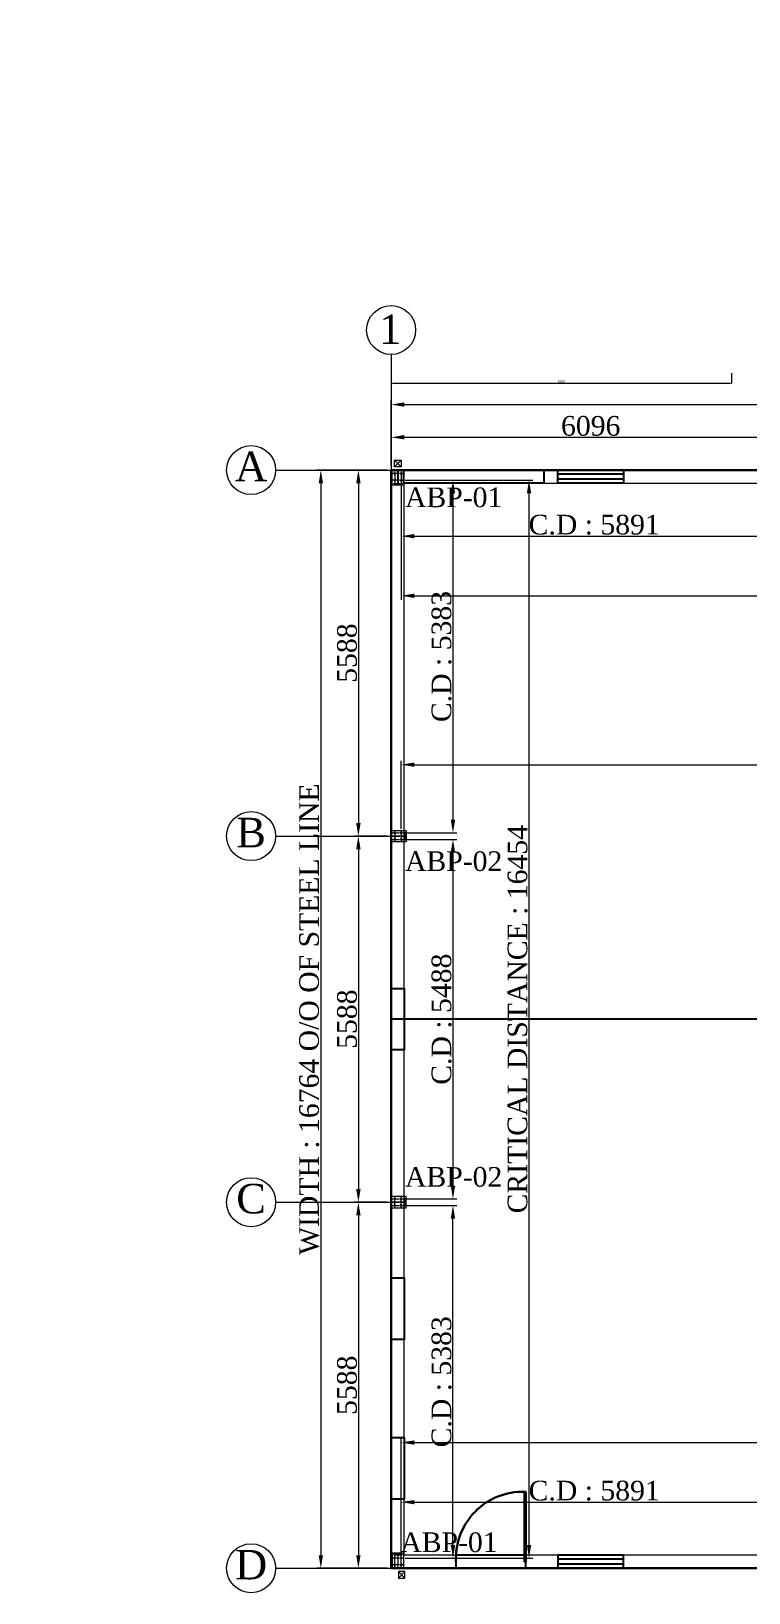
# Model space of a CAD drawing. Header units: millimetres. Extents: x 0 to 2669304, y -3314102 to 0.
# Drawn here: x 2245506 to 2256462, y -3121209 to -3097373 of the extents above; entities that cross this region are included whole.
import ezdxf
from ezdxf import colors
from ezdxf.entities.mleader import LeaderData, LeaderLine
from ezdxf.math import Vec2, Vec3

# ---------------------------------------------------------------- set-up
doc = ezdxf.new("R2010")
doc.units = ezdxf.units.MM
doc.header["$LTSCALE"] = 0.4
doc.header["$MEASUREMENT"] = 0
doc.header["$PDMODE"] = 34
doc.linetypes.add('CENTER', pattern=[2, 1.25, -0.25, 0.25, -0.25])
doc.linetypes.add('DASHED', pattern=[0.75, 0.5, -0.25])
for name, color, linetype, lineweight in [('COLUMN', 92, 'Continuous', 20), ('Dash', 30, 'DASHED', 20), ('Dim1', 147, 'Continuous', 20), ('EAVE GUTTER', 37, 'Continuous', 20), ('Grid', 202, 'CENTER', 18), ('Outer Line', 1, 'Continuous', 30), ('TEXT', 7, 'Continuous', 13), ('Text Small', 7, 'Continuous', 0)]:
    doc.layers.add(name, color=color, linetype=linetype, lineweight=lineweight)
doc.layers.add('RIDGE LINE', color=106, linetype='Continuous')
doc.layers.add('Thin', color=6, linetype='Continuous')
doc.styles.get("Standard").update_dxf_attribs({"font": 'ARIALN.TTF'})
doc.styles.add('style2', font='ARIALN.TTF')
doc.styles.add('TNROMAN', font='times.ttf')
doc.dimstyles.new('H.M.A', dxfattribs={"dimtxt": 37.0005, "dimasz": 20, "dimexe": 8, "dimexo": 10, "dimgap": 5, "dimtad": 3, "dimdec": 0, "dimrnd": 1, "dimzin": 0, "dimdsep": 46, "dimtxsty": 'style2', "dimcen": 0.09, "dimclrd": 152, "dimclre": 152, "dimclrt": 1, "dimadec": 0, "dimazin": 0, "dimtfac": 1, "dimtdec": 0, "dimtix": 1, "dimtmove": 1, "dimatfit": 3, "dimfxl": 0, "dimtolj": 1, "dimtzin": 0, "dimlwd": 5, "dimlwe": 5, "dimarcsym": 0})

# ---------------------------------------------------------------- blocks, each defined once
blk = doc.blocks.new('*D1102')
at = {"layer": 'Defpoints', "color": 0, "linetype": 'ByBlock'}
for p in [(2257097, -3103572), (2251001, -3104072), (2257097, -3104072)]:
    blk.add_point(p, dxfattribs=at)
at = {"layer": 'Dim1', "color": 152, "linetype": 'ByBlock', "lineweight": 5}
for p, q in [((2251001, -3104012), (2251001, -3103512)), ((2257097, -3104012), (2257097, -3103512))]:
    blk.add_line(p, q, dxfattribs=at)
at = {"layer": 'Dim1', "color": 152, "lineweight": 5}
blk.add_line((2251201, -3103572), (2256897, -3103572), dxfattribs=at)
at = {"layer": 'Dim1', "color": 152, "linetype": 'ByBlock'}
for points in [[(2251201, -3103538), (2251201, -3103605), (2251001, -3103572)], [(2256897, -3103538), (2256897, -3103605), (2257097, -3103572)]]:
    blk.add_solid(points, dxfattribs=at)
at = {"layer": 'Dim1', "color": 1, "linetype": 'ByBlock', "insert": (2254049, -3103399), "char_height": 300, "attachment_point": 5, "style": 'TNROMAN'}
blk.add_mtext('\\A1;6096', dxfattribs=at)
blk = doc.blocks.new('*D1084')
at = {"layer": 'Defpoints', "color": 0, "linetype": 'ByBlock'}
for p in [(2275385, -3103072), (2251001, -3103572), (2275385, -3103572)]:
    blk.add_point(p, dxfattribs=at)
at = {"layer": 'Dim1', "color": 152, "linetype": 'ByBlock', "lineweight": 5}
for p, q in [((2251001, -3103512), (2251001, -3103012)), ((2275385, -3103512), (2275385, -3103012))]:
    blk.add_line(p, q, dxfattribs=at)
at = {"layer": 'Dim1', "color": 152, "lineweight": 5}
blk.add_line((2251201, -3103072), (2275185, -3103072), dxfattribs=at)
at = {"layer": 'Dim1', "color": 152, "linetype": 'ByBlock'}
for points in [[(2251201, -3103038), (2251201, -3103105), (2251001, -3103072)], [(2275185, -3103038), (2275185, -3103105), (2275385, -3103072)]]:
    blk.add_solid(points, dxfattribs=at)
at = {"layer": 'Dim1', "color": 1, "linetype": 'ByBlock', "insert": (2263193, -3102894), "char_height": 300, "attachment_point": 5, "style": 'TNROMAN'}
blk.add_mtext('\\A1;LENGTH : 24384 O/O OF STEEL LINE', dxfattribs=at)
blk = doc.blocks.new('A$C2998320C')
at = {"layer": 'EAVE GUTTER', "linetype": 'ByBlock'}
for p, q in [((0, 0), (100, 100)), ((0, 100), (100, 0))]:
    blk.add_line(p, q, dxfattribs=at)
blk.add_lwpolyline([(0, 100), (100, 100), (100, 0), (0, 0)], close=True, dxfattribs=at)
blk = doc.blocks.new('*D1106')
at = {"layer": 'Defpoints', "color": 0, "linetype": 'ByBlock'}
for p in [(2251001, -3104072), (2250501, -3109660), (2251001, -3109660)]:
    blk.add_point(p, dxfattribs=at)
at = {"layer": 'Dim1', "color": 152, "linetype": 'ByBlock', "lineweight": 5}
for p, q in [((2250941, -3104072), (2250441, -3104072)), ((2250941, -3109660), (2250441, -3109660))]:
    blk.add_line(p, q, dxfattribs=at)
at = {"layer": 'Dim1', "color": 152, "lineweight": 5}
blk.add_line((2250501, -3104272), (2250501, -3109460), dxfattribs=at)
at = {"layer": 'Dim1', "color": 152, "linetype": 'ByBlock'}
for points in [[(2250468, -3104272), (2250535, -3104272), (2250501, -3104072)], [(2250468, -3109460), (2250535, -3109460), (2250501, -3109660)]]:
    blk.add_solid(points, dxfattribs=at)
at = {"layer": 'Dim1', "color": 1, "linetype": 'ByBlock', "insert": (2250329, -3106866), "char_height": 300, "attachment_point": 5, "rotation": 90, "style": 'TNROMAN'}
blk.add_mtext('\\A1;5588', dxfattribs=at)
blk = doc.blocks.new('*D1085')
at = {"layer": 'Defpoints', "color": 0, "linetype": 'ByBlock'}
for p in [(2251001, -3109660), (2250501, -3115248), (2251001, -3115248)]:
    blk.add_point(p, dxfattribs=at)
at = {"layer": 'Dim1', "color": 152, "linetype": 'ByBlock', "lineweight": 5}
for p, q in [((2250941, -3109660), (2250441, -3109660)), ((2250941, -3115248), (2250441, -3115248))]:
    blk.add_line(p, q, dxfattribs=at)
at = {"layer": 'Dim1', "color": 152, "lineweight": 5}
blk.add_line((2250501, -3109860), (2250501, -3115048), dxfattribs=at)
at = {"layer": 'Dim1', "color": 152, "linetype": 'ByBlock'}
for points in [[(2250468, -3109860), (2250535, -3109860), (2250501, -3109660)], [(2250468, -3115048), (2250535, -3115048), (2250501, -3115248)]]:
    blk.add_solid(points, dxfattribs=at)
at = {"layer": 'Dim1', "color": 1, "linetype": 'ByBlock', "insert": (2250329, -3112454), "char_height": 300, "attachment_point": 5, "rotation": 90, "style": 'TNROMAN'}
blk.add_mtext('\\A1;5588', dxfattribs=at)
blk = doc.blocks.new('*D1086')
at = {"layer": 'Defpoints', "color": 0, "linetype": 'ByBlock'}
for p in [(2251001, -3115248), (2250501, -3120836), (2251001, -3120836)]:
    blk.add_point(p, dxfattribs=at)
at = {"layer": 'Dim1', "color": 152, "linetype": 'ByBlock', "lineweight": 5}
for p, q in [((2250941, -3115248), (2250441, -3115248)), ((2250941, -3120836), (2250441, -3120836))]:
    blk.add_line(p, q, dxfattribs=at)
at = {"layer": 'Dim1', "color": 152, "lineweight": 5}
blk.add_line((2250501, -3115448), (2250501, -3120636), dxfattribs=at)
at = {"layer": 'Dim1', "color": 152, "linetype": 'ByBlock'}
for points in [[(2250468, -3115448), (2250535, -3115448), (2250501, -3115248)], [(2250468, -3120636), (2250535, -3120636), (2250501, -3120836)]]:
    blk.add_solid(points, dxfattribs=at)
at = {"layer": 'Dim1', "color": 1, "linetype": 'ByBlock', "insert": (2250329, -3118042), "char_height": 300, "attachment_point": 5, "rotation": 90, "style": 'TNROMAN'}
blk.add_mtext('\\A1;5588', dxfattribs=at)
blk = doc.blocks.new('*D1087')
at = {"layer": 'Defpoints', "color": 0, "linetype": 'ByBlock'}
for p in [(2250501, -3104072), (2249928, -3120836), (2250501, -3120836)]:
    blk.add_point(p, dxfattribs=at)
at = {"layer": 'Dim1', "color": 152, "linetype": 'ByBlock', "lineweight": 5}
for p, q in [((2250441, -3104072), (2249868, -3104072)), ((2250441, -3120836), (2249868, -3120836))]:
    blk.add_line(p, q, dxfattribs=at)
at = {"layer": 'Dim1', "color": 152, "lineweight": 5}
blk.add_line((2249928, -3104272), (2249928, -3120636), dxfattribs=at)
at = {"layer": 'Dim1', "color": 152, "linetype": 'ByBlock'}
for points in [[(2249895, -3104272), (2249961, -3104272), (2249928, -3104072)], [(2249895, -3120636), (2249961, -3120636), (2249928, -3120836)]]:
    blk.add_solid(points, dxfattribs=at)
at = {"layer": 'Dim1', "color": 1, "linetype": 'ByBlock', "insert": (2249751, -3112454), "char_height": 300, "attachment_point": 5, "rotation": 90, "style": 'TNROMAN'}
blk.add_mtext('\\A1;WIDTH : 16764 O/O OF STEEL LINE', dxfattribs=at)
blk = doc.blocks.new('A$C29DF0965')
at = {"layer": 'TEXT'}
h = blk.add_hatch(color=256, dxfattribs=at)
h.dxf.hatch_style = 1
h.paths.add_polyline_path([(5, 16, 1), (27, 16, 1)])
h.paths.add_polyline_path([(23, 16, -1), (9, 16, -1)], flags=16)
for p, q in [((32, 16), (0, 16)), ((16, 0), (16, 32))]:
    blk.add_line(p, q, dxfattribs=at)
for radius in [11, 6.95]:
    blk.add_circle((16, 16), radius, dxfattribs=at)
blk = doc.blocks.new('A$C18D4185A')
at = {"layer": 'COLUMN'}
blk.add_lwpolyline([(205, 89), (205, 150), (210, 150), (210, 25), (205, 25), (205, 85), (5, 85), (5, 25), (0, 25), (0, 150), (5, 150), (5, 89), (205, 89)], dxfattribs=at)
at = {"layer": 'Grid'}
for p, q in [((0, 137), (230, 137)), ((0, 37), (230, 37)), ((55, 175), (55, 0)), ((155, 175), (155, 0))]:
    blk.add_line(p, q, dxfattribs=at)
at = {"layer": 'Text Small'}
blk.add_lwpolyline([(0, 175), (230, 175), (230, 0), (0, 0)], close=True, dxfattribs=at)
at = {"layer": 'Outer Line'}
blk.add_blockref('A$C29DF0965', (39, 122), dxfattribs=at)
at = {"layer": 'Outer Line', "xscale": -1, "rotation": 180}
blk.add_blockref('A$C29DF0965', (39, 53), dxfattribs=at)
at = {"layer": 'Outer Line', "xscale": -1}
blk.add_blockref('A$C29DF0965', (171, 122), dxfattribs=at)
at = {"layer": 'Outer Line', "rotation": 180}
blk.add_blockref('A$C29DF0965', (171, 53), dxfattribs=at)
blk = doc.blocks.new('A$C6E450B4F')
at = {"layer": 'COLUMN'}
blk.add_lwpolyline([(205, 89), (205, 150), (210, 150), (210, 25), (205, 25), (205, 85), (5, 85), (5, 25), (0, 25), (0, 150), (5, 150), (5, 89), (205, 89)], dxfattribs=at)
at = {"layer": 'Grid'}
for p, q in [((0, 137), (230, 137)), ((0, 37), (230, 37)), ((55, 175), (55, 0)), ((155, 175), (155, 0))]:
    blk.add_line(p, q, dxfattribs=at)
at = {"layer": 'Text Small'}
blk.add_lwpolyline([(0, 175), (230, 175), (230, 0), (0, 0)], close=True, dxfattribs=at)
at = {"layer": 'Outer Line'}
blk.add_blockref('A$C29DF0965', (39, 122), dxfattribs=at)
at = {"layer": 'Outer Line', "xscale": -1, "rotation": 180}
blk.add_blockref('A$C29DF0965', (39, 53), dxfattribs=at)
at = {"layer": 'Outer Line', "xscale": -1}
blk.add_blockref('A$C29DF0965', (171, 122), dxfattribs=at)
at = {"layer": 'Outer Line', "rotation": 180}
blk.add_blockref('A$C29DF0965', (171, 53), dxfattribs=at)
blk = doc.blocks.new('*D1107')
at = {"layer": 'Defpoints', "color": 0, "linetype": 'ByBlock'}
for p in [(2251156, -3104227), (2257047, -3104328), (2257047, -3105081)]:
    blk.add_point(p, dxfattribs=at)
at = {"layer": 'Dim1', "color": 152, "linetype": 'ByBlock', "lineweight": 5}
for p, q in [((2251156, -3104287), (2251156, -3105141)), ((2257047, -3104388), (2257047, -3105141))]:
    blk.add_line(p, q, dxfattribs=at)
at = {"layer": 'Dim1', "color": 152, "lineweight": 5}
blk.add_line((2251356, -3105081), (2256847, -3105081), dxfattribs=at)
at = {"layer": 'Dim1', "color": 152, "linetype": 'ByBlock'}
for points in [[(2251356, -3105048), (2251356, -3105114), (2251156, -3105081)], [(2256847, -3105048), (2256847, -3105114), (2257047, -3105081)]]:
    blk.add_solid(points, dxfattribs=at)
at = {"layer": 'Dim1', "color": 1, "linetype": 'ByBlock', "insert": (2254102, -3104908), "char_height": 300, "attachment_point": 5, "style": 'TNROMAN'}
blk.add_mtext('\\A1;C.D : 5891', dxfattribs=at)
blk = doc.blocks.new('*D1090')
at = {"layer": 'Defpoints', "color": 0, "linetype": 'ByBlock'}
for p in [(2251156, -3105081), (2275230, -3105081), (2275230, -3105991)]:
    blk.add_point(p, dxfattribs=at)
at = {"layer": 'Dim1', "color": 152, "linetype": 'ByBlock', "lineweight": 5}
for p, q in [((2251156, -3105141), (2251156, -3106051)), ((2275230, -3105141), (2275230, -3106051))]:
    blk.add_line(p, q, dxfattribs=at)
at = {"layer": 'Dim1', "color": 152, "lineweight": 5}
blk.add_line((2251356, -3105991), (2275030, -3105991), dxfattribs=at)
at = {"layer": 'Dim1', "color": 152, "linetype": 'ByBlock'}
for points in [[(2251356, -3105958), (2251356, -3106024), (2251156, -3105991)], [(2275030, -3105958), (2275030, -3106024), (2275230, -3105991)]]:
    blk.add_solid(points, dxfattribs=at)
at = {"layer": 'Dim1', "color": 1, "linetype": 'ByBlock', "insert": (2263193, -3105818), "char_height": 300, "attachment_point": 5, "style": 'TNROMAN'}
blk.add_mtext('\\A1;CRITICAL DISTANCE : 24074', dxfattribs=at)
blk = doc.blocks.new('*D1109')
at = {"layer": 'Defpoints', "color": 0, "linetype": 'ByBlock'}
for p in [(2251156, -3104227), (2251156, -3109610), (2251945, -3109610)]:
    blk.add_point(p, dxfattribs=at)
at = {"layer": 'Dim1', "color": 152, "linetype": 'ByBlock', "lineweight": 5}
for p, q in [((2251216, -3104227), (2252005, -3104227)), ((2251216, -3109610), (2252005, -3109610))]:
    blk.add_line(p, q, dxfattribs=at)
at = {"layer": 'Dim1', "color": 152, "lineweight": 5}
blk.add_line((2251945, -3104427), (2251945, -3109410), dxfattribs=at)
at = {"layer": 'Dim1', "color": 152, "linetype": 'ByBlock'}
for points in [[(2251912, -3104427), (2251979, -3104427), (2251945, -3104227)], [(2251912, -3109410), (2251979, -3109410), (2251945, -3109610)]]:
    blk.add_solid(points, dxfattribs=at)
at = {"layer": 'Dim1', "color": 1, "linetype": 'ByBlock', "insert": (2251772, -3106918), "char_height": 300, "attachment_point": 5, "rotation": 90, "style": 'TNROMAN'}
blk.add_mtext('\\A1;C.D : 5383', dxfattribs=at)
blk = doc.blocks.new('*D1110')
at = {"layer": 'Defpoints', "color": 0, "linetype": 'ByBlock'}
for p in [(2251156, -3109710), (2251156, -3115198), (2251945, -3115198)]:
    blk.add_point(p, dxfattribs=at)
at = {"layer": 'Dim1', "color": 152, "linetype": 'ByBlock', "lineweight": 5}
for p, q in [((2251216, -3109710), (2252005, -3109710)), ((2251216, -3115198), (2252005, -3115198))]:
    blk.add_line(p, q, dxfattribs=at)
at = {"layer": 'Dim1', "color": 152, "lineweight": 5}
blk.add_line((2251945, -3109910), (2251945, -3114998), dxfattribs=at)
at = {"layer": 'Dim1', "color": 152, "linetype": 'ByBlock'}
for points in [[(2251912, -3109910), (2251979, -3109910), (2251945, -3109710)], [(2251912, -3114998), (2251979, -3114998), (2251945, -3115198)]]:
    blk.add_solid(points, dxfattribs=at)
at = {"layer": 'Dim1', "color": 1, "linetype": 'ByBlock', "insert": (2251772, -3112454), "char_height": 300, "attachment_point": 5, "rotation": 90, "style": 'TNROMAN'}
blk.add_mtext('\\A1;C.D : 5488', dxfattribs=at)
blk = doc.blocks.new('*D1091')
at = {"layer": 'Defpoints', "color": 0, "linetype": 'ByBlock'}
for p in [(2251156, -3115298), (2251945, -3115298), (2251156, -3120681)]:
    blk.add_point(p, dxfattribs=at)
at = {"layer": 'Dim1', "color": 152, "linetype": 'ByBlock', "lineweight": 5}
for p, q in [((2251216, -3115298), (2252005, -3115298)), ((2251216, -3120681), (2252005, -3120681))]:
    blk.add_line(p, q, dxfattribs=at)
at = {"layer": 'Dim1', "color": 152, "lineweight": 5}
blk.add_line((2251945, -3120481), (2251945, -3115498), dxfattribs=at)
at = {"layer": 'Dim1', "color": 152, "linetype": 'ByBlock'}
for points in [[(2251912, -3115498), (2251979, -3115498), (2251945, -3115298)], [(2251912, -3120481), (2251979, -3120481), (2251945, -3120681)]]:
    blk.add_solid(points, dxfattribs=at)
at = {"layer": 'Dim1', "color": 1, "linetype": 'ByBlock', "insert": (2251772, -3117989), "char_height": 300, "attachment_point": 5, "rotation": 90, "style": 'TNROMAN'}
blk.add_mtext('\\A1;C.D : 5383', dxfattribs=at)
blk = doc.blocks.new('*D1092')
at = {"layer": 'Defpoints', "color": 0, "linetype": 'ByBlock'}
for p in [(2251945, -3104227), (2253107, -3104227), (2251945, -3120681)]:
    blk.add_point(p, dxfattribs=at)
at = {"layer": 'Dim1', "color": 152, "linetype": 'ByBlock', "lineweight": 5}
for p, q in [((2252005, -3104227), (2253167, -3104227)), ((2252005, -3120681), (2253167, -3120681))]:
    blk.add_line(p, q, dxfattribs=at)
at = {"layer": 'Dim1', "color": 152, "lineweight": 5}
blk.add_line((2253107, -3120481), (2253107, -3104427), dxfattribs=at)
at = {"layer": 'Dim1', "color": 152, "linetype": 'ByBlock'}
for points in [[(2253073, -3104427), (2253140, -3104427), (2253107, -3104227)], [(2253073, -3120481), (2253140, -3120481), (2253107, -3120681)]]:
    blk.add_solid(points, dxfattribs=at)
at = {"layer": 'Dim1', "color": 1, "linetype": 'ByBlock', "insert": (2252933, -3112454), "char_height": 300, "attachment_point": 5, "rotation": 90, "style": 'TNROMAN'}
blk.add_mtext('\\A1;CRITICAL DISTANCE : 16454', dxfattribs=at)
blk = doc.blocks.new('*D1093')
at = {"layer": 'Defpoints', "color": 0, "linetype": 'ByBlock'}
for p in [(2257047, -3119826), (2257047, -3120580), (2251156, -3120681)]:
    blk.add_point(p, dxfattribs=at)
at = {"layer": 'Dim1', "color": 152, "linetype": 'ByBlock', "lineweight": 5}
for p, q in [((2251156, -3120621), (2251156, -3119766)), ((2257047, -3120520), (2257047, -3119766))]:
    blk.add_line(p, q, dxfattribs=at)
at = {"layer": 'Dim1', "color": 152, "lineweight": 5}
blk.add_line((2251356, -3119826), (2256847, -3119826), dxfattribs=at)
at = {"layer": 'Dim1', "color": 152, "linetype": 'ByBlock'}
for points in [[(2251356, -3119793), (2251356, -3119860), (2251156, -3119826)], [(2256847, -3119793), (2256847, -3119860), (2257047, -3119826)]]:
    blk.add_solid(points, dxfattribs=at)
at = {"layer": 'Dim1', "color": 1, "linetype": 'ByBlock', "insert": (2254102, -3119653), "char_height": 300, "attachment_point": 5, "style": 'TNROMAN'}
blk.add_mtext('\\A1;C.D : 5891', dxfattribs=at)
blk = doc.blocks.new('*D1097')
at = {"layer": 'Defpoints', "color": 0, "linetype": 'ByBlock'}
for p in [(2275230, -3118916), (2251156, -3119826), (2275230, -3119826)]:
    blk.add_point(p, dxfattribs=at)
at = {"layer": 'Dim1', "color": 152, "linetype": 'ByBlock', "lineweight": 5}
for p, q in [((2251156, -3119766), (2251156, -3118856)), ((2275230, -3119766), (2275230, -3118856))]:
    blk.add_line(p, q, dxfattribs=at)
at = {"layer": 'Dim1', "color": 152, "lineweight": 5}
blk.add_line((2251356, -3118916), (2275030, -3118916), dxfattribs=at)
at = {"layer": 'Dim1', "color": 152, "linetype": 'ByBlock'}
for points in [[(2251356, -3118883), (2251356, -3118950), (2251156, -3118916)], [(2275030, -3118883), (2275030, -3118950), (2275230, -3118916)]]:
    blk.add_solid(points, dxfattribs=at)
at = {"layer": 'Dim1', "color": 1, "linetype": 'ByBlock', "insert": (2263193, -3118743), "char_height": 300, "attachment_point": 5, "style": 'TNROMAN'}
blk.add_mtext('\\A1;CRITICAL DISTANCE : 24074', dxfattribs=at)
blk = doc.blocks.new('*D1111')
at = {"layer": 'Defpoints', "color": 0, "linetype": 'ByBlock'}
for p in [(2275230, -3108569), (2251156, -3109610), (2275230, -3109610)]:
    blk.add_point(p, dxfattribs=at)
at = {"layer": 'Dim1', "color": 152, "linetype": 'ByBlock', "lineweight": 5}
for p, q in [((2251156, -3109550), (2251156, -3108509)), ((2275230, -3109550), (2275230, -3108509))]:
    blk.add_line(p, q, dxfattribs=at)
at = {"layer": 'Dim1', "color": 152, "lineweight": 5}
blk.add_line((2251356, -3108569), (2275030, -3108569), dxfattribs=at)
at = {"layer": 'Dim1', "color": 152, "linetype": 'ByBlock'}
for points in [[(2251356, -3108536), (2251356, -3108602), (2251156, -3108569)], [(2275030, -3108536), (2275030, -3108602), (2275230, -3108569)]]:
    blk.add_solid(points, dxfattribs=at)
at = {"layer": 'Dim1', "color": 1, "linetype": 'ByBlock', "insert": (2263193, -3108396), "char_height": 300, "attachment_point": 5, "style": 'TNROMAN'}
blk.add_mtext('\\A1;CRITICAL DISTANCE : 24074', dxfattribs=at)
blk = doc.blocks.new('*D1194')
at = {"layer": 'Defpoints', "color": 0}
for p in [(2251001, -3102583), (2256201, -3102583), (2256201, -3102745)]:
    blk.add_point(p, dxfattribs=at)
at = {"layer": 'Outer Line', "color": 152, "lineweight": 5}
for p, q in [((2251001, -3102593), (2251001, -3102753)), ((2256201, -3102593), (2256201, -3102753)), ((2251021, -3102745), (2256181, -3102745))]:
    blk.add_line(p, q, dxfattribs=at)
at = {"layer": 'Outer Line', "color": 152}
for points in [[(2251021, -3102741), (2251021, -3102748), (2251001, -3102745)], [(2256181, -3102741), (2256181, -3102748), (2256201, -3102745)]]:
    blk.add_solid(points, dxfattribs=at)
at = {"layer": 'Outer Line', "color": 1, "insert": (2253601, -3102721), "char_height": 37, "attachment_point": 5, "style": 'style2'}
blk.add_mtext('\\A1;5200', dxfattribs=at)

msp = doc.modelspace()

# ---------------------------------------------------------------- linework, layer by layer
at = {"layer": 'Dash', "linetype": 'ByBlock'}
msp.add_lwpolyline([(2251201.2415, -3104271.5608), (2275185.2415, -3104271.5608), (2275185.2415, -3120635.5608), (2251201.2415, -3120635.5608)], close=True, dxfattribs=at)
at = {"layer": 'Grid', "color": 202, "linetype": 'ByBlock'}
for p, q in [((2251001.2415, -3102307.8653), (2251001.2415, -3104071.5608)), ((2251001.2415, -3102307.8653), (2251001.2415, -3104071.5608)), ((2249237.546, -3104071.5608), (2251001.2415, -3104071.5608)), ((2249237.546, -3109659.5608), (2251001.2415, -3109659.5608)), ((2249237.546, -3115247.5608), (2251001.2415, -3115247.5608)), ((2249237.546, -3120835.5608), (2251001.2415, -3120835.5608))]:
    msp.add_line(p, q, dxfattribs=at)
for centre in [(2251001.2415, -3101934.0178), (2251001.2415, -3101934.0178), (2248863.6985, -3104071.5608), (2248863.6985, -3109659.5608), (2248863.6985, -3115247.5608), (2248863.6985, -3120835.5608)]:
    msp.add_circle(centre, 373.8475, dxfattribs=at)
at = {"layer": 'Outer Line'}
for p, q in [((2253039.7114, -3120735.5608), (2253039.7114, -3119668.5608)), ((2253058.7415, -3119668.5608), (2253039.7114, -3119668.5608)), ((2253058.7415, -3120735.5608), (2253058.7415, -3119668.5608)), ((2253039.7114, -3120735.5608), (2253058.7415, -3120735.5608))]:
    msp.add_line(p, q, dxfattribs=at)
at = {"layer": 'Outer Line', "linetype": 'ByBlock'}
msp.add_lwpolyline([(2251001.2415, -3104071.5608), (2275385.2415, -3104071.5608), (2275385.2415, -3120835.5608), (2251001.2415, -3120835.5608)], close=True, dxfattribs=at)
at = {"layer": 'Outer Line'}
msp.add_arc((2253008.0063, -3120685.5608), 1017.4941, 88.21437571, 182.81666817, dxfattribs=at)
at = {"layer": 'RIDGE LINE', "linetype": 'ByBlock'}
msp.add_line((2275385.2415, -3112453.5608), (2251001.2415, -3112453.5608), dxfattribs=at)
at = {"layer": 'Thin', "linetype": 'ByBlock'}
for p, q in [((2254549.2415, -3104133.2586), (2253549.2415, -3104133.2586)), ((2254549.2415, -3104209.8629), (2253549.2415, -3104209.8629)), ((2254549.2415, -3120697.2586), (2253549.2415, -3120697.2586)), ((2254549.2415, -3120773.8629), (2253549.2415, -3120773.8629))]:
    msp.add_line(p, q, dxfattribs=at)
for points in [[(2251193.7415, -3104071.5608), (2253335.2415, -3104071.5608), (2253335.2415, -3104271.5608), (2251193.7415, -3104271.5608)], [(2253549.2415, -3104071.5608), (2254549.2415, -3104071.5608), (2254549.2415, -3104271.5608), (2253549.2415, -3104271.5608)], [(2251001.2415, -3111983.5608), (2251201.2415, -3111983.5608), (2251201.2415, -3112923.5608), (2251001.2415, -3112923.5608)], [(2251001.2415, -3116403.5608), (2251201.2415, -3116403.5608), (2251201.2415, -3117343.5608), (2251001.2415, -3117343.5608)], [(2251001.2415, -3118841.5608), (2251201.2415, -3118841.5608), (2251201.2415, -3119781.5608), (2251001.2415, -3119781.5608)], [(2251991.7415, -3120635.5608), (2251991.7415, -3120835.5608), (2253058.7415, -3120835.5608), (2253058.7415, -3120635.5608)], [(2253549.2415, -3120835.5608), (2254549.2415, -3120835.5608), (2254549.2415, -3120635.5608), (2253549.2415, -3120635.5608)]]:
    msp.add_lwpolyline(points, close=True, dxfattribs=at)

# ---------------------------------------------------------------- block references
at = {"layer": 'Outer Line', "linetype": 'ByBlock'}
msp.add_blockref('A$C2998320C', (2251054.8858, -3104021.5621), dxfattribs=at)
at = {"layer": 'Outer Line', "rotation": 270}
msp.add_blockref('A$C18D4185A', (2251018.7423, -3104071.5584), dxfattribs=at)
at = {"layer": 'Outer Line'}
msp.add_blockref('A$C6E450B4F', (2251001.2422, -3109747.0599), dxfattribs=at)
at = {"layer": 'Outer Line', "xscale": -1}
for name, p, rotation in [('A$C6E450B4F', (2251001.2422, -3115160.0616), 180), ('A$C18D4185A', (2251018.7423, -3120835.5632), 270)]:
    msp.add_blockref(name, p, dxfattribs=dict(at, rotation=rotation))
at = {"layer": 'Outer Line', "linetype": 'ByBlock', "xscale": -1, "rotation": 180}
msp.add_blockref('A$C2998320C', (2251111.846, -3120885.5595), dxfattribs=at)

# ---------------------------------------------------------------- texts
at = {"layer": 'Thin', "color": 7, "lineweight": 5, "style": 'style2'}
for s, insert, char_height, attachment_point in [('{\\fTimes New Roman|b0|i0|c0|p18;1}', (2250988.7043, -3101695.9606), 450, 2), ('{\\fTimes New Roman|b0|i0|c0|p18;1}', (2250988.7043, -3101695.9606), 450, 2), ('{\\fTimes New Roman|b0|i0|c0|p18;A}', (2248863.0581, -3103791.8766), 450, 2), ('{\\fTimes New Roman|b0|i0|c0|p18;\\H1x;ABP-01}', (2251956.2393, -3104642.5749), 300, 8), ('{\\fTimes New Roman|b0|i0|c0|p18;B}', (2248863.0581, -3109379.8766), 450, 2), ('{\\fTimes New Roman|b0|i0|c0|p18;ABP-02}', (2251956.2393, -3110196.1075), 300, 8), ('{\\fTimes New Roman|b0|i0|c0|p18;ABP-02}', (2251956.2393, -3114711.014), 300, 2), ('{\\fTimes New Roman|b0|i0|c0|p18;C}', (2248863.0581, -3114967.8766), 450, 2), ('{\\fTimes New Roman|b0|i0|c0|p18;ABP-01}', (2251884.6773, -3120288.3937), 300, 2), ('{\\fTimes New Roman|b0|i0|c0|p18;D}', (2248863.0581, -3120555.8766), 450, 2)]:
    msp.add_mtext(s, dxfattribs=dict(at, insert=insert, char_height=char_height, attachment_point=attachment_point))

# ---------------------------------------------------------------- dimensions: what is measured, and where the dimension line sits
at = {"layer": 'Dim1', "linetype": 'ByBlock'}
for base, p1, p2, text, picture, middle in [((2275385.2415, -3103071.5608), (2251001.2415, -3103571.5608), (2275385.2415, -3103571.5608), 'LENGTH : <> O/O OF STEEL LINE', '*D1084', (2263193.2415, -3102894.4231)), ((2257047.2415, -3105080.8646), (2251156.2415, -3104226.5608), (2257047.2415, -3104327.5608), 'C.D : <>', '*D1107', (2254101.7415, -3104907.5121)), ((2275230.2415, -3105990.927), (2251156.2415, -3105080.8646), (2275230.2415, -3105080.8646), 'CRITICAL DISTANCE : <>', '*D1090', (2263193.2415, -3105817.5745)), ((2275230.2415, -3108568.9227), (2251156.2415, -3109609.5608), (2275230.2415, -3109609.5608), 'CRITICAL DISTANCE : <>', '*D1111', (2263193.2415, -3108395.5701)), ((2275230.2415, -3118916.1945), (2251156.2415, -3119826.2569), (2275230.2415, -3119826.2569), 'CRITICAL DISTANCE : <>', '*D1097', (2263193.2415, -3118742.842)), ((2257047.2415, -3119826.2569), (2251156.2415, -3120680.5608), (2257047.2415, -3120579.5608), 'C.D : <>', '*D1093', (2254101.7415, -3119652.9043))]:
    dim = msp.add_linear_dim(base=base, p1=p1, p2=p2, text=text, dimstyle='H.M.A', override={"dimtxt": 300, "dimasz": 200, "dimexe": 60, "dimexo": 60, "dimgap": 20, "dimtxsty": 'TNROMAN'}, dxfattribs=at)
    dim.commit()
    dim.dimension.update_dxf_attribs({"geometry": picture, "text_midpoint": middle})
dim = msp.add_linear_dim(base=(2257097.2415, -3103571.5608), p1=(2251001.2415, -3104071.5608), p2=(2257097.2415, -3104071.5608), dimstyle='H.M.A', override={"dimtxt": 300, "dimasz": 200, "dimexe": 60, "dimexo": 60, "dimgap": 20, "dimtxsty": 'TNROMAN'}, dxfattribs=at)
dim.commit()
dim.dimension.update_dxf_attribs({"geometry": '*D1102', "text_midpoint": (2254049.2415, -3103398.5326)})
for base, p1, p2, angle, text, picture, middle in [((2249928.1494, -3120835.5608), (2250501.2415, -3104071.5608), (2250501.2415, -3120835.5608), 90, 'WIDTH : <> O/O OF STEEL LINE', '*D1087', (2249751.0117, -3112453.5608)), ((2251945.2964, -3109609.5608), (2251156.2415, -3104226.5608), (2251156.2415, -3109609.5608), 90, 'C.D : <>', '*D1109', (2251771.9438, -3106918.0608)), ((2253106.512, -3104226.5608), (2251945.2964, -3120680.5608), (2251945.2964, -3104226.5608), 270, 'CRITICAL DISTANCE : <>', '*D1092', (2252933.1595, -3112453.5608)), ((2251945.2964, -3115197.5608), (2251156.2415, -3109709.5608), (2251156.2415, -3115197.5608), 90, 'C.D : <>', '*D1110', (2251771.9438, -3112453.5608)), ((2251945.2964, -3115297.5608), (2251156.2415, -3120680.5608), (2251156.2415, -3115297.5608), 270, 'C.D : <>', '*D1091', (2251771.9438, -3117989.0608))]:
    dim = msp.add_linear_dim(base=base, p1=p1, p2=p2, angle=angle, text=text, dimstyle='H.M.A', override={"dimtxt": 300, "dimasz": 200, "dimexe": 60, "dimexo": 60, "dimgap": 20, "dimtxsty": 'TNROMAN'}, dxfattribs=at)
    dim.commit()
    dim.dimension.update_dxf_attribs({"geometry": picture, "text_midpoint": middle})
for base, p1, p2, picture, middle in [((2250501.2415, -3109659.5608), (2251001.2415, -3104071.5608), (2251001.2415, -3109659.5608), '*D1106', (2250328.6459, -3106865.5608)), ((2250501.2415, -3115247.5608), (2251001.2415, -3109659.5608), (2251001.2415, -3115247.5608), '*D1085', (2250328.6459, -3112453.5608)), ((2250501.2415, -3120835.5608), (2251001.2415, -3115247.5608), (2251001.2415, -3120835.5608), '*D1086', (2250328.6459, -3118041.5608))]:
    dim = msp.add_linear_dim(base=base, p1=p1, p2=p2, angle=90, dimstyle='H.M.A', override={"dimtxt": 300, "dimasz": 200, "dimexe": 60, "dimexo": 60, "dimgap": 20, "dimtxsty": 'TNROMAN'}, dxfattribs=at)
    dim.commit()
    dim.dimension.update_dxf_attribs({"geometry": picture, "text_midpoint": middle})
at = {"layer": 'Outer Line'}
dim = msp.add_linear_dim(base=(2256201.2415, -3102744.5606), p1=(2251001.2415, -3102583.1922), p2=(2256201.2415, -3102583.1922), dimstyle='H.M.A', override={"dimfxl": 0.0625}, dxfattribs=at)
dim.commit()
dim.dimension.update_dxf_attribs({"geometry": '*D1194', "text_midpoint": (2253601.2415, -3102720.6692)})

# ---------------------------------------------------------------- leaders
at = {"layer": 'Text Small'}
ml = msp.add_multileader_mtext('Standard', dxfattribs=at)
ml.set_content('OPENING     \\P2134mmx 2134mm', color=256)
ml.set_leader_properties(color=235)
ml.build(insert=Vec2(0, 0))
ml.multileader.update_dxf_attribs({"dogleg_length": 144.6835, "arrow_head_size": 90})
ctx = ml.context
ctx.base_point, ctx.char_height, ctx.arrow_head_size, ctx.landing_gap_size, ctx.plane_origin = Vec3(2454691.1281, -3115241.5036), 200, 90, 50, Vec3(2463634.037, -3111925.6113)
ctx.text_align_type = 1
notes = []
notes.append((ctx, [(0, (0, 0, 0), (0, 0), (1, 0), 1, [])]))
ctx.mtext.insert, ctx.mtext.width, ctx.mtext.alignment, ctx.mtext.flow_direction = Vec3(2455711.1144, -3115139.7983), 3559.700472, 2, 5
ml = msp.add_multileader_mtext('Standard', dxfattribs=at)
ml.set_content('PORTAL BEAM-02', color=256)
ml.set_leader_properties(color=235)
ml.build(insert=Vec2(0, 0))
ml.multileader.update_dxf_attribs({"dogleg_length": 90, "arrow_head_size": 30})
ctx = ml.context
ctx.base_point, ctx.char_height, ctx.arrow_head_size, ctx.landing_gap_size, ctx.plane_origin = Vec3(2448702.5428, -3105280.1074), 50, 30, 25, Vec3(2448368.9987, -3102187.3439)
notes.append((ctx, [(0, (0, 0, 0), (0, 0), (1, 0), 1, [])]))
ctx.mtext.insert, ctx.mtext.line_spacing_factor, ctx.mtext.flow_direction = Vec3(2448727.5428, -3105254.681), 0.75, 5
for ctx, leaders in notes:
    for number, flags, end, landing, length, lines in leaders:
        leader = LeaderData()
        leader.index, (leader.has_last_leader_line, leader.has_dogleg_vector, leader.attachment_direction) = number, flags
        leader.last_leader_point, leader.dogleg_vector, leader.dogleg_length = Vec3(end), Vec3(landing), length
        for number, points, colour, breaks in lines:
            line = LeaderLine()
            line.index, line.vertices, line.color, line.breaks = number, Vec3.list(points), colors.encode_raw_color(colour), breaks
            leader.lines.append(line)
        ctx.leaders.append(leader)

doc.saveas('drawing.dxf')
